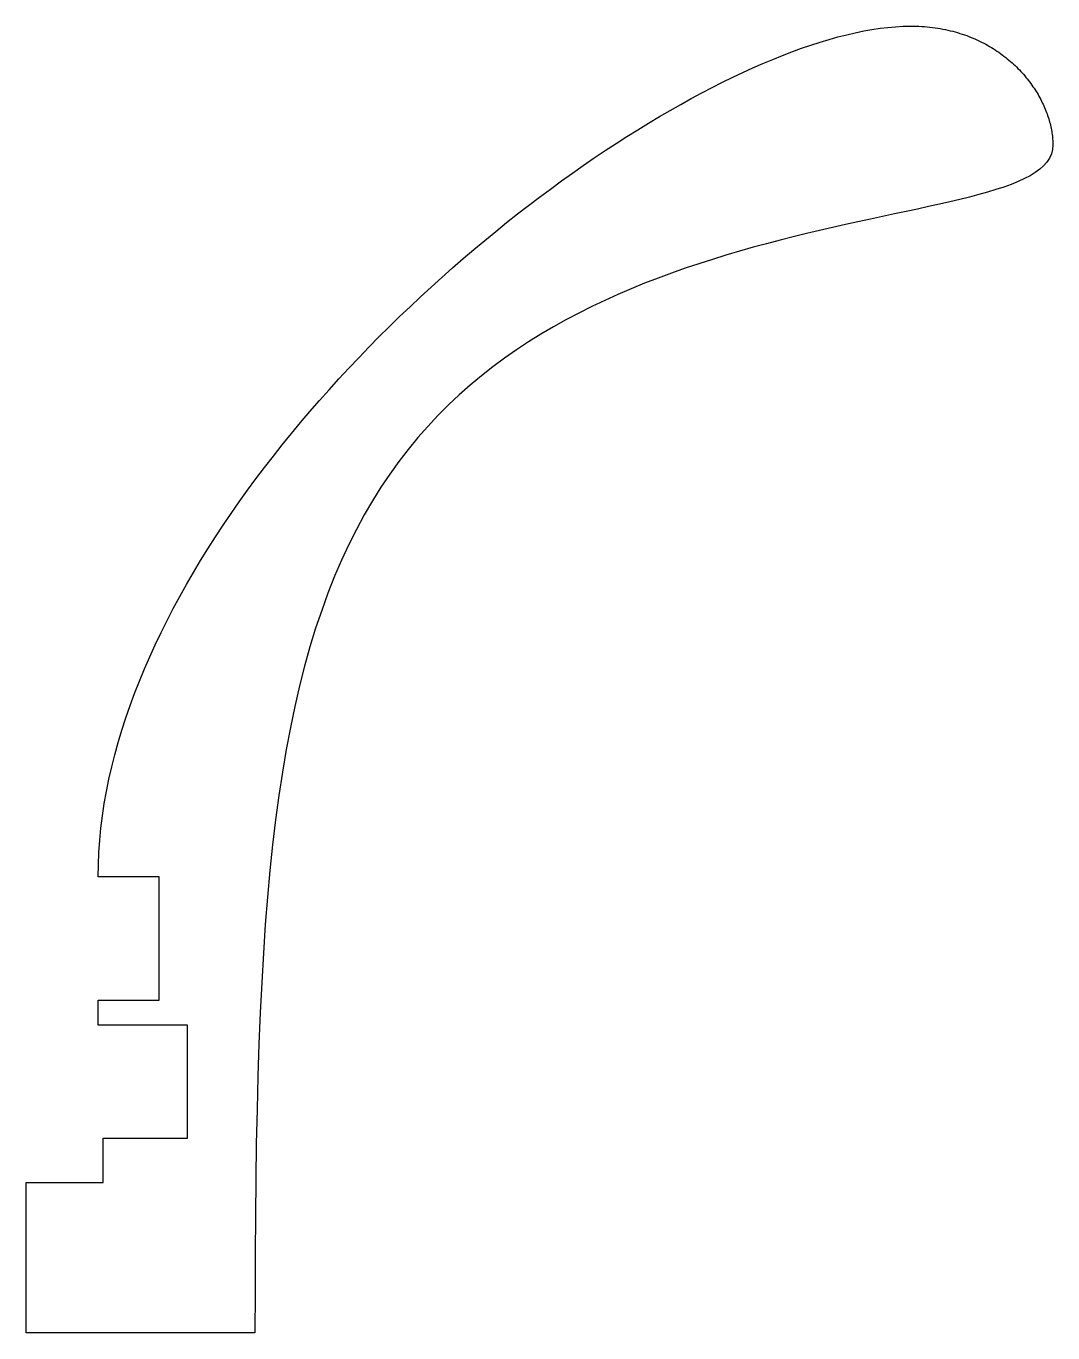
# Model space of a CAD drawing. Extents: x 0.4 to 22, y 0 to 27.5.
import ezdxf

# ---------------------------------------------------------------- set-up
doc = ezdxf.new("R2010")
doc.units = 0

msp = doc.modelspace()

# ---------------------------------------------------------------- linework, layer by layer
at = {"linetype": 'LINE'}
msp.add_polyline3d([(5.2, 0, 0), (0.381, 0, 0), (0.381, 3.164, 0), (2, 3.164, 0), (2, 4.1, 0), (3.78, 4.1, 0), (3.78, 6.477, 0), (1.898, 6.477, 0), (1.898, 7, 0), (3.18, 7, 0), (3.18, 9.6, 0), (1.898, 9.6, 0), (1.898, 9.6, 0), (1.902, 9.855, 0), (1.913, 10.11, 0), (1.931, 10.366, 0), (1.956, 10.623, 0), (1.988, 10.88, 0), (2.027, 11.137, 0), (2.073, 11.395, 0), (2.125, 11.652, 0), (2.184, 11.91, 0), (2.249, 12.168, 0), (2.32, 12.426, 0), (2.397, 12.684, 0), (2.481, 12.942, 0), (2.57, 13.2, 0), (2.665, 13.457, 0), (2.765, 13.714, 0), (2.871, 13.971, 0), (2.983, 14.227, 0), (3.1, 14.483, 0), (3.221, 14.738, 0), (3.348, 14.993, 0), (3.48, 15.247, 0), (3.617, 15.5, 0), (3.758, 15.752, 0), (3.904, 16.003, 0), (4.054, 16.254, 0), (4.209, 16.503, 0), (4.368, 16.751, 0), (4.531, 16.999, 0), (4.698, 17.244, 0), (4.868, 17.489, 0), (5.043, 17.732, 0), (5.221, 17.974, 0), (5.402, 18.214, 0), (5.587, 18.453, 0), (5.775, 18.69, 0), (5.967, 18.926, 0), (6.161, 19.159, 0), (6.358, 19.391, 0), (6.558, 19.621, 0), (6.761, 19.849, 0), (6.966, 20.075, 0), (7.174, 20.299, 0), (7.384, 20.521, 0), (7.596, 20.741, 0), (7.81, 20.958, 0), (8.026, 21.173, 0), (8.244, 21.386, 0), (8.464, 21.596, 0), (8.685, 21.803, 0), (8.908, 22.008, 0), (9.132, 22.211, 0), (9.357, 22.41, 0), (9.583, 22.607, 0), (9.811, 22.801, 0), (10.039, 22.992, 0), (10.268, 23.18, 0), (10.498, 23.365, 0), (10.728, 23.547, 0), (10.959, 23.725, 0), (11.189, 23.9, 0), (11.42, 24.072, 0), (11.652, 24.241, 0), (11.883, 24.406, 0), (12.113, 24.568, 0), (12.344, 24.726, 0), (12.574, 24.88, 0), (12.804, 25.031, 0), (13.032, 25.178, 0), (13.261, 25.321, 0), (13.488, 25.46, 0), (13.714, 25.595, 0), (13.939, 25.726, 0), (14.163, 25.853, 0), (14.385, 25.976, 0), (14.606, 26.095, 0), (14.825, 26.209, 0), (15.043, 26.319, 0), (15.258, 26.424, 0), (15.472, 26.525, 0), (15.684, 26.622, 0), (15.893, 26.713, 0), (16.1, 26.8, 0), (16.305, 26.883, 0), (16.507, 26.96, 0), (16.706, 27.033, 0), (16.903, 27.1, 0), (17.097, 27.163, 0), (17.287, 27.22, 0), (17.475, 27.272, 0), (17.659, 27.319, 0), (17.84, 27.361, 0), (18.017, 27.398, 0), (18.191, 27.429, 0), (18.36, 27.454, 0), (18.526, 27.474, 0), (18.688, 27.488, 0), (18.846, 27.497, 0), (19, 27.5, 0), (19, 27.5, 0), (19.06, 27.5, 0), (19.12, 27.498, 0), (19.179, 27.496, 0), (19.238, 27.493, 0), (19.295, 27.489, 0), (19.353, 27.484, 0), (19.409, 27.478, 0), (19.465, 27.472, 0), (19.521, 27.464, 0), (19.575, 27.456, 0), (19.63, 27.447, 0), (19.683, 27.437, 0), (19.736, 27.427, 0), (19.788, 27.416, 0), (19.84, 27.404, 0), (19.891, 27.391, 0), (19.942, 27.377, 0), (19.992, 27.363, 0), (20.041, 27.348, 0), (20.09, 27.333, 0), (20.138, 27.317, 0), (20.185, 27.3, 0), (20.232, 27.282, 0), (20.278, 27.264, 0), (20.324, 27.245, 0), (20.369, 27.226, 0), (20.413, 27.206, 0), (20.457, 27.185, 0), (20.5, 27.164, 0), (20.543, 27.142, 0), (20.585, 27.12, 0), (20.626, 27.097, 0), (20.667, 27.074, 0), (20.707, 27.05, 0), (20.746, 27.026, 0), (20.785, 27.001, 0), (20.823, 26.976, 0), (20.861, 26.95, 0), (20.898, 26.924, 0), (20.934, 26.897, 0), (20.97, 26.87, 0), (21.006, 26.843, 0), (21.04, 26.815, 0), (21.074, 26.787, 0), (21.107, 26.758, 0), (21.14, 26.729, 0), (21.172, 26.7, 0), (21.204, 26.67, 0), (21.235, 26.64, 0), (21.265, 26.61, 0), (21.295, 26.579, 0), (21.324, 26.548, 0), (21.352, 26.517, 0), (21.38, 26.486, 0), (21.407, 26.454, 0), (21.434, 26.422, 0), (21.46, 26.39, 0), (21.485, 26.358, 0), (21.51, 26.325, 0), (21.534, 26.292, 0), (21.558, 26.259, 0), (21.581, 26.226, 0), (21.603, 26.193, 0), (21.625, 26.16, 0), (21.646, 26.126, 0), (21.667, 26.093, 0), (21.687, 26.059, 0), (21.706, 26.025, 0), (21.725, 25.991, 0), (21.743, 25.957, 0), (21.76, 25.923, 0), (21.777, 25.889, 0), (21.793, 25.855, 0), (21.809, 25.821, 0), (21.824, 25.787, 0), (21.838, 25.753, 0), (21.852, 25.719, 0), (21.865, 25.685, 0), (21.878, 25.651, 0), (21.89, 25.617, 0), (21.901, 25.583, 0), (21.912, 25.549, 0), (21.922, 25.516, 0), (21.931, 25.482, 0), (21.94, 25.449, 0), (21.948, 25.415, 0), (21.956, 25.382, 0), (21.963, 25.349, 0), (21.969, 25.316, 0), (21.975, 25.284, 0), (21.98, 25.251, 0), (21.985, 25.219, 0), (21.989, 25.187, 0), (21.992, 25.155, 0), (21.995, 25.124, 0), (21.997, 25.092, 0), (21.999, 25.061, 0), (22, 25.03, 0), (22, 25, 0), (22, 25, 0), (21.992, 24.902, 0), (21.968, 24.81, 0), (21.929, 24.723, 0), (21.875, 24.64, 0), (21.806, 24.563, 0), (21.724, 24.489, 0), (21.628, 24.419, 0), (21.52, 24.353, 0), (21.399, 24.29, 0), (21.266, 24.229, 0), (21.121, 24.17, 0), (20.966, 24.114, 0), (20.8, 24.06, 0), (20.624, 24.006, 0), (20.439, 23.954, 0), (20.244, 23.903, 0), (20.041, 23.853, 0), (19.829, 23.802, 0), (19.61, 23.752, 0), (19.384, 23.702, 0), (19.15, 23.651, 0), (18.911, 23.599, 0), (18.665, 23.547, 0), (18.414, 23.493, 0), (18.157, 23.438, 0), (17.896, 23.382, 0), (17.631, 23.323, 0), (17.362, 23.262, 0), (17.089, 23.2, 0), (16.813, 23.134, 0), (16.535, 23.066, 0), (16.255, 22.996, 0), (15.972, 22.922, 0), (15.688, 22.845, 0), (15.403, 22.764, 0), (15.117, 22.68, 0), (14.831, 22.592, 0), (14.544, 22.5, 0), (14.258, 22.404, 0), (13.972, 22.303, 0), (13.688, 22.198, 0), (13.404, 22.088, 0), (13.123, 21.973, 0), (12.843, 21.853, 0), (12.565, 21.728, 0), (12.29, 21.597, 0), (12.017, 21.461, 0), (11.748, 21.319, 0), (11.482, 21.17, 0), (11.219, 21.016, 0), (10.96, 20.854, 0), (10.706, 20.687, 0), (10.455, 20.512, 0), (10.209, 20.33, 0), (9.968, 20.141, 0), (9.731, 19.944, 0), (9.5, 19.74, 0), (9.274, 19.527, 0), (9.053, 19.307, 0), (8.838, 19.077, 0), (8.629, 18.84, 0), (8.425, 18.593, 0), (8.228, 18.337, 0), (8.036, 18.071, 0), (7.851, 17.796, 0), (7.672, 17.51, 0), (7.5, 17.215, 0), (7.334, 16.908, 0), (7.175, 16.591, 0), (7.022, 16.262, 0), (6.876, 15.922, 0), (6.736, 15.569, 0), (6.604, 15.205, 0), (6.477, 14.828, 0), (6.358, 14.438, 0), (6.245, 14.034, 0), (6.139, 13.617, 0), (6.039, 13.185, 0), (5.945, 12.739, 0), (5.858, 12.278, 0), (5.777, 11.801, 0), (5.703, 11.309, 0), (5.634, 10.8, 0), (5.571, 10.274, 0), (5.515, 9.731, 0), (5.463, 9.17, 0), (5.417, 8.591, 0), (5.376, 7.993, 0), (5.341, 7.376, 0), (5.31, 6.738, 0), (5.283, 6.08, 0), (5.261, 5.401, 0), (5.243, 4.7, 0), (5.228, 3.976, 0), (5.217, 3.23, 0), (5.209, 2.46, 0), (5.204, 1.665, 0), (5.201, 0.845, 0), (5.2, 0, 0)], dxfattribs=at)

doc.saveas('drawing.dxf')
